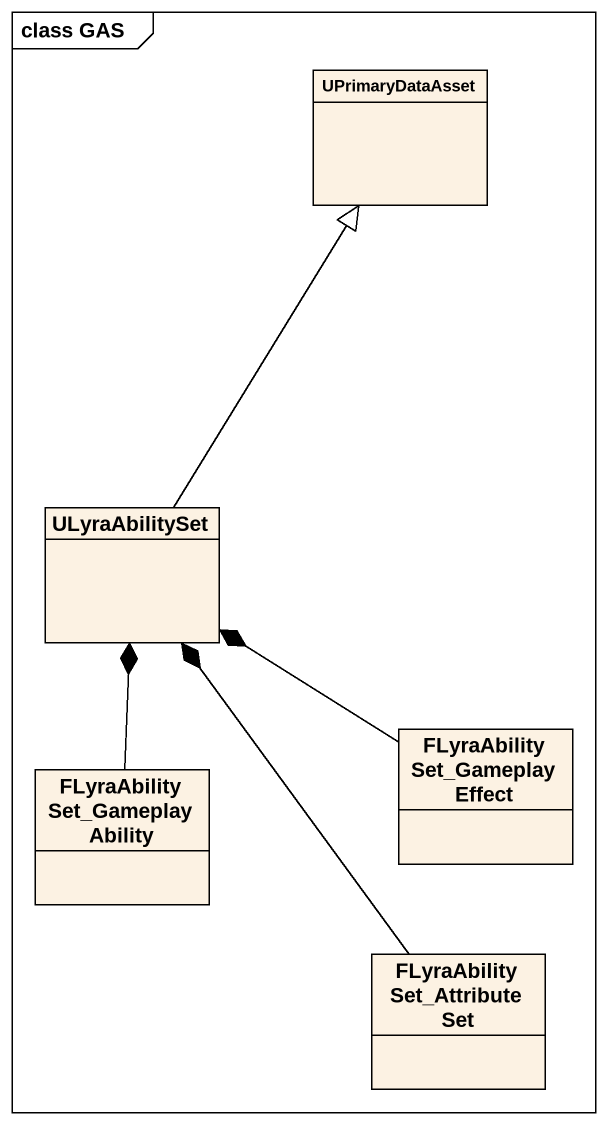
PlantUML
@startuml
mainframe class GAS
hide circle
hide empty members
class UPrimaryDataAsset
class ULyraAbilitySet
class "FLyraAbilitySet_GameplayEffect" as FLyraAbilitySet
class "FLyraAbilitySet_GameplayAbility" as FLyraAbilitySet_2
class FLyraAbilitySet_AttributeSet
ULyraAbilitySet -up-|> UPrimaryDataAsset
FLyraAbilitySet -up-* ULyraAbilitySet
FLyraAbilitySet_2 -up-* ULyraAbilitySet
FLyraAbilitySet_AttributeSet -up-* ULyraAbilitySet
@enduml
